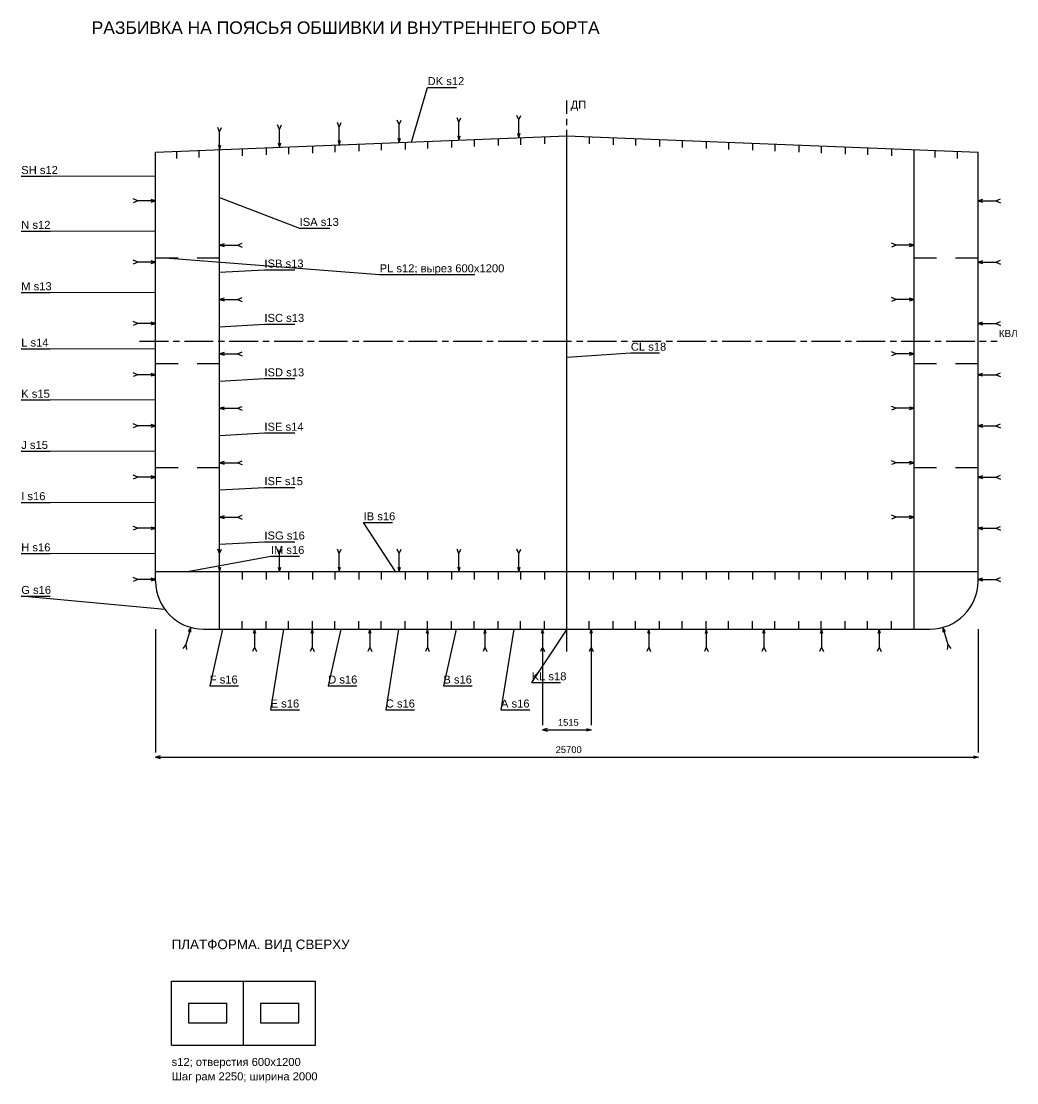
# Model space of a CAD drawing. Header units: millimetres. Extents: x -5500 to 149650, y -17240 to 192034.
# Drawn here: x 40800 to 71911, y -14175 to 18996 of the extents above; entities that cross this region are included whole.
import ezdxf

# ---------------------------------------------------------------- set-up
doc = ezdxf.new("R2010")
doc.units = ezdxf.units.MM
doc.linetypes.add('AXIS22', pattern=[1400, 900, -150, 200, -150])
for name, color, linetype in [('04_CENTER', 30, 'AXIS22'), ('04_DIM', 2, 'Continuous'), ('04_HULL', 4, 'Continuous'), ('04_MEMBER', 7, 'Continuous'), ('04_SEAM', 7, 'Continuous'), ('04_TEXT', 7, 'Continuous'), ('PLATFORM_HULL', 4, 'Continuous'), ('PLATFORM_TEXT', 7, 'Continuous')]:
    doc.layers.add(name, color=color, linetype=linetype)
doc.styles.add('RU', font='arial.ttf')

msp = doc.modelspace()

# ---------------------------------------------------------------- linework, layer by layer
at = {"layer": '04_CENTER'}
for p, q in [((57850, -700), (57850, 16514)), ((44500, 9000), (71300, 9000))]:
    msp.add_line(p, q, dxfattribs=at)
at = {"layer": '04_DIM'}
for p, q in [((45000, 0), (45000, -3850)), ((57092, 0), (57092, -3000)), ((58608, 0), (58608, -3000)), ((70700, 0), (70700, -3850)), ((57092, -3150), (58608, -3150)), ((45000, -4000), (70700, -4000))]:
    msp.add_line(p, q, dxfattribs=at)
for points in [[(57232, -3110), (57092, -3150), (57232, -3190)], [(58468, -3110), (58608, -3150), (58468, -3190)], [(45140, -3960), (45000, -4000), (45140, -4040)], [(70560, -3960), (70700, -4000), (70560, -4040)]]:
    msp.add_lwpolyline(points, dxfattribs=at)
at = {"layer": '04_HULL'}
for p, q in [((57850, 0), (57850, 15414)), ((47000, 0), (47000, 14980)), ((68700, 0), (68700, 14980)), ((45000, 1500), (45000, 14900)), ((70700, 1500), (70700, 14900)), ((45000, 11600), (45700, 11600)), ((46300, 11600), (47000, 11600)), ((68700, 11600), (69400, 11600)), ((70000, 11600), (70700, 11600)), ((45000, 8300), (45700, 8300)), ((46300, 8300), (47000, 8300)), ((68700, 8300), (69400, 8300)), ((70000, 8300), (70700, 8300)), ((45000, 5050), (45700, 5050)), ((46300, 5050), (47000, 5050)), ((68700, 5050), (69400, 5050)), ((70000, 5050), (70700, 5050)), ((45000, 1800), (70700, 1800)), ((46500, 0), (69200, 0))]:
    msp.add_line(p, q, dxfattribs=at)
msp.add_lwpolyline([(45000, 14900), (57850, 15414), (70700, 14900)], dxfattribs=at)
for centre, start, end in [((46500, 1500), 180, 270), ((69200, 1500), 270, 360)]:
    msp.add_arc(centre, 1500, start, end, dxfattribs=at)
at = {"layer": '04_MEMBER'}
for p, q in [((54250, 15270), (54250, 15050)), ((54950, 15298), (54950, 15078)), ((55700, 15328), (55700, 15108)), ((56400, 15356), (56400, 15136)), ((57150, 15386), (57150, 15166)), ((58550, 15386), (58550, 15166)), ((59300, 15356), (59300, 15136)), ((60000, 15328), (60000, 15108)), ((60750, 15298), (60750, 15078)), ((61450, 15270), (61450, 15050)), ((46350, 14954), (46350, 14734)), ((47700, 15008), (47700, 14788)), ((48450, 15038), (48450, 14818)), ((49150, 15066), (49150, 14846)), ((49900, 15096), (49900, 14876)), ((50600, 15124), (50600, 14904)), ((51350, 15154), (51350, 14934)), ((52050, 15182), (52050, 14962)), ((52800, 15212), (52800, 14992)), ((53500, 15240), (53500, 15020)), ((62200, 15240), (62200, 15020)), ((62900, 15212), (62900, 14992)), ((63650, 15182), (63650, 14962)), ((64350, 15154), (64350, 14934)), ((65100, 15124), (65100, 14904)), ((65800, 15096), (65800, 14876)), ((66550, 15066), (66550, 14846)), ((67250, 15038), (67250, 14818)), ((68000, 15008), (68000, 14788)), ((69350, 14954), (69350, 14734)), ((45650, 14926), (45650, 14706)), ((70050, 14926), (70050, 14706)), ((47700, 1800), (47700, 1550)), ((48450, 1800), (48450, 1550)), ((49150, 1800), (49150, 1550)), ((49900, 1800), (49900, 1550)), ((50600, 1800), (50600, 1550)), ((51350, 1800), (51350, 1550)), ((52050, 1800), (52050, 1550)), ((52800, 1800), (52800, 1550)), ((53500, 1800), (53500, 1550)), ((54250, 1800), (54250, 1550)), ((54950, 1800), (54950, 1550)), ((55700, 1800), (55700, 1550)), ((56400, 1800), (56400, 1550)), ((57150, 1800), (57150, 1550)), ((58550, 1800), (58550, 1550)), ((59300, 1800), (59300, 1550)), ((60000, 1800), (60000, 1550)), ((60750, 1800), (60750, 1550)), ((61450, 1800), (61450, 1550)), ((62200, 1800), (62200, 1550)), ((62900, 1800), (62900, 1550)), ((63650, 1800), (63650, 1550)), ((64350, 1800), (64350, 1550)), ((65100, 1800), (65100, 1550)), ((65800, 1800), (65800, 1550)), ((66550, 1800), (66550, 1550)), ((67250, 1800), (67250, 1550)), ((68000, 1800), (68000, 1550)), ((47700, 0), (47700, 250)), ((48450, 0), (48450, 250)), ((49150, 0), (49150, 250)), ((49900, 0), (49900, 250)), ((50600, 0), (50600, 250)), ((51350, 0), (51350, 250)), ((52050, 0), (52050, 250)), ((52800, 0), (52800, 250)), ((53500, 0), (53500, 250)), ((54250, 0), (54250, 250)), ((54950, 0), (54950, 250)), ((55700, 0), (55700, 250)), ((56400, 0), (56400, 250)), ((57150, 0), (57150, 250)), ((58550, 0), (58550, 250)), ((59300, 0), (59300, 250)), ((60000, 0), (60000, 250)), ((60750, 0), (60750, 250)), ((61450, 0), (61450, 250)), ((62200, 0), (62200, 250)), ((62900, 0), (62900, 250)), ((63650, 0), (63650, 250)), ((64350, 0), (64350, 250)), ((65100, 0), (65100, 250)), ((65800, 0), (65800, 250)), ((66550, 0), (66550, 250)), ((67250, 0), (67250, 250)), ((68000, 0), (68000, 250))]:
    msp.add_line(p, q, dxfattribs=at)
at = {"layer": '04_SEAM'}
for p, q in [((54480, 15839), (54420, 15979)), ((54480, 15839), (54540, 15979)), ((56350, 15914), (56290, 16054)), ((56350, 15914), (56410, 16054)), ((47000, 15540), (46940, 15680)), ((47000, 15540), (47060, 15680)), ((48870, 15615), (48810, 15755)), ((48870, 15615), (48930, 15755)), ((48870, 15055), (48870, 15615)), ((50740, 15690), (50680, 15830)), ((50740, 15690), (50800, 15830)), ((50740, 15130), (50740, 15690)), ((52610, 15764), (52550, 15904)), ((52610, 15764), (52670, 15904)), ((52610, 15204), (52610, 15764)), ((54480, 15279), (54480, 15839)), ((56350, 15354), (56350, 15914)), ((47000, 14980), (47000, 15540)), ((44440, 13385), (44300, 13445)), ((44440, 13385), (44300, 13325)), ((45000, 13385), (44440, 13385)), ((70700, 13385), (71260, 13385)), ((71260, 13385), (71400, 13445)), ((71260, 13385), (71400, 13325)), ((47000, 12000), (47560, 12000)), ((47560, 12000), (47700, 12060)), ((47560, 12000), (47700, 11940)), ((68140, 12000), (68000, 12060)), ((68140, 12000), (68000, 11940)), ((68700, 12000), (68140, 12000)), ((44440, 11468), (44300, 11528)), ((44440, 11468), (44300, 11408)), ((45000, 11468), (44440, 11468)), ((70700, 11468), (71260, 11468)), ((71260, 11468), (71400, 11528)), ((71260, 11468), (71400, 11408)), ((47000, 10300), (47560, 10300)), ((47560, 10300), (47700, 10360)), ((47560, 10300), (47700, 10240)), ((68140, 10300), (68000, 10360)), ((68140, 10300), (68000, 10240)), ((68700, 10300), (68140, 10300)), ((44440, 9551), (44300, 9611)), ((44440, 9551), (44300, 9491)), ((45000, 9551), (44440, 9551)), ((70700, 9551), (71260, 9551)), ((71260, 9551), (71400, 9611)), ((71260, 9551), (71400, 9491)), ((47560, 8600), (47700, 8660)), ((68140, 8600), (68000, 8660)), ((47000, 8600), (47560, 8600)), ((47560, 8600), (47700, 8540)), ((68140, 8600), (68000, 8540)), ((68700, 8600), (68140, 8600)), ((44440, 7951), (44300, 8011)), ((71260, 7951), (71400, 8011)), ((44440, 7951), (44300, 7891)), ((45000, 7951), (44440, 7951)), ((70700, 7951), (71260, 7951)), ((71260, 7951), (71400, 7891)), ((47000, 6900), (47560, 6900)), ((47560, 6900), (47700, 6960)), ((47560, 6900), (47700, 6840)), ((68140, 6900), (68000, 6960)), ((68140, 6900), (68000, 6840)), ((68700, 6900), (68140, 6900)), ((44440, 6351), (44300, 6411)), ((44440, 6351), (44300, 6291)), ((45000, 6351), (44440, 6351)), ((70700, 6351), (71260, 6351)), ((71260, 6351), (71400, 6411)), ((71260, 6351), (71400, 6291)), ((47000, 5200), (47560, 5200)), ((47560, 5200), (47700, 5260)), ((47560, 5200), (47700, 5140)), ((68140, 5200), (68000, 5260)), ((68140, 5200), (68000, 5140)), ((68700, 5200), (68140, 5200)), ((44440, 4751), (44300, 4811)), ((44440, 4751), (44300, 4691)), ((45000, 4751), (44440, 4751)), ((70700, 4751), (71260, 4751)), ((71260, 4751), (71400, 4811)), ((71260, 4751), (71400, 4691)), ((47000, 3500), (47560, 3500)), ((47560, 3500), (47700, 3560)), ((47560, 3500), (47700, 3440)), ((68140, 3500), (68000, 3560)), ((68140, 3500), (68000, 3440)), ((68700, 3500), (68140, 3500)), ((44440, 3151), (44300, 3211)), ((44440, 3151), (44300, 3091)), ((45000, 3151), (44440, 3151)), ((70700, 3151), (71260, 3151)), ((71260, 3151), (71400, 3211)), ((71260, 3151), (71400, 3091)), ((47000, 2360), (46940, 2500)), ((47000, 2360), (47060, 2500)), ((47000, 1800), (47000, 2360)), ((48870, 2360), (48810, 2500)), ((48870, 2360), (48930, 2500)), ((48870, 1800), (48870, 2360)), ((50740, 2360), (50680, 2500)), ((50740, 2360), (50800, 2500)), ((50740, 1800), (50740, 2360)), ((52610, 2360), (52550, 2500)), ((52610, 2360), (52670, 2500)), ((52610, 1800), (52610, 2360)), ((54480, 2360), (54420, 2500)), ((54480, 2360), (54540, 2500)), ((54480, 1800), (54480, 2360)), ((56350, 2360), (56290, 2500)), ((56350, 2360), (56410, 2500)), ((56350, 1800), (56350, 2360)), ((44440, 1551), (44300, 1611)), ((44440, 1551), (44300, 1491)), ((45000, 1551), (44440, 1551)), ((70700, 1551), (71260, 1551)), ((71260, 1551), (71400, 1611)), ((71260, 1551), (71400, 1491)), ((46097, 55), (45947, -484)), ((48092, 0), (48092, -560)), ((49892, 0), (49892, -560)), ((51692, 0), (51692, -560)), ((53492, 0), (53492, -560)), ((55292, 0), (55292, -560)), ((57092, 0), (57092, -560)), ((58608, 0), (58608, -560)), ((60408, 0), (60408, -560)), ((62208, 0), (62208, -560)), ((64008, 0), (64008, -560)), ((65808, 0), (65808, -560)), ((67608, 0), (67608, -560)), ((69603, 55), (69753, -484)), ((45947, -484), (45852, -603)), ((45947, -484), (45967, -635)), ((48092, -560), (48032, -700)), ((48092, -560), (48152, -700)), ((49892, -560), (49832, -700)), ((49892, -560), (49952, -700)), ((51692, -560), (51632, -700)), ((51692, -560), (51752, -700)), ((53492, -560), (53432, -700)), ((53492, -560), (53552, -700)), ((55292, -560), (55232, -700)), ((55292, -560), (55352, -700)), ((57092, -560), (57032, -700)), ((57092, -560), (57152, -700)), ((58608, -560), (58548, -700)), ((58608, -560), (58668, -700)), ((60408, -560), (60348, -700)), ((60408, -560), (60468, -700)), ((62208, -560), (62148, -700)), ((62208, -560), (62268, -700)), ((64008, -560), (63948, -700)), ((64008, -560), (64068, -700)), ((65808, -560), (65748, -700)), ((65808, -560), (65868, -700)), ((67608, -560), (67548, -700)), ((67608, -560), (67668, -700)), ((69753, -484), (69733, -635)), ((69753, -484), (69848, -603))]:
    msp.add_line(p, q, dxfattribs=at)
for points in [[(53000, 15220), (53500, 16930), (54400, 16930)], [(50700, 15270), (50740, 15130), (50780, 15270)], [(52570, 15344), (52610, 15204), (52650, 15344)], [(54440, 15419), (54480, 15279), (54520, 15419)], [(56310, 15494), (56350, 15354), (56390, 15494)], [(46960, 15120), (47000, 14980), (47040, 15120)], [(48830, 15195), (48870, 15055), (48910, 15195)], [(45000, 14142), (40800, 14152), (41700, 14152)], [(44860, 13345), (45000, 13385), (44860, 13425)], [(47000, 13490), (49500, 12530), (50445, 12530)], [(70840, 13425), (70700, 13385), (70840, 13345)], [(45000, 12427), (40800, 12437), (41700, 12437)], [(47140, 12040), (47000, 12000), (47140, 11960)], [(68560, 11960), (68700, 12000), (68560, 12040)], [(44860, 11428), (45000, 11468), (44860, 11508)], [(45300, 11600), (52000, 11080), (54970, 11080)], [(70840, 11508), (70700, 11468), (70840, 11428)], [(47000, 11150), (48400, 11230), (49345, 11230)], [(45000, 10510), (40800, 10520), (41700, 10520)], [(47140, 10340), (47000, 10300), (47140, 10260)], [(68560, 10260), (68700, 10300), (68560, 10340)], [(44860, 9511), (45000, 9551), (44860, 9591)], [(47000, 9450), (48400, 9530), (49345, 9530)], [(70840, 9591), (70700, 9551), (70840, 9511)], [(45000, 8751), (40800, 8761), (41700, 8761)], [(47140, 8640), (47000, 8600), (47140, 8560)], [(57850, 8500), (59850, 8630), (60750, 8630)], [(68560, 8560), (68700, 8600), (68560, 8640)], [(44860, 7911), (45000, 7951), (44860, 7991)], [(70840, 7991), (70700, 7951), (70840, 7911)], [(47000, 7750), (48400, 7830), (49345, 7830)], [(45000, 7151), (40800, 7161), (41700, 7161)], [(47140, 6940), (47000, 6900), (47140, 6860)], [(68560, 6860), (68700, 6900), (68560, 6940)], [(44860, 6311), (45000, 6351), (44860, 6391)], [(70840, 6391), (70700, 6351), (70840, 6311)], [(47000, 6050), (48400, 6130), (49345, 6130)], [(45000, 5551), (40800, 5561), (41700, 5561)], [(47140, 5240), (47000, 5200), (47140, 5160)], [(68560, 5160), (68700, 5200), (68560, 5240)], [(44860, 4711), (45000, 4751), (44860, 4791)], [(70840, 4791), (70700, 4751), (70840, 4711)], [(47000, 4350), (48400, 4430), (49345, 4430)], [(45000, 3951), (40800, 3961), (41700, 3961)], [(47140, 3540), (47000, 3500), (47140, 3460)], [(52500, 1800), (51500, 3330), (52400, 3330)], [(68560, 3460), (68700, 3500), (68560, 3540)], [(44860, 3111), (45000, 3151), (44860, 3191)], [(70840, 3191), (70700, 3151), (70840, 3111)], [(47000, 2650), (48400, 2730), (49345, 2730)], [(45000, 2351), (40800, 2361), (41700, 2361)], [(46000, 1800), (48600, 2280), (49500, 2280)], [(46960, 1940), (47000, 1800), (47040, 1940)], [(48830, 1940), (48870, 1800), (48910, 1940)], [(50700, 1940), (50740, 1800), (50780, 1940)], [(52570, 1940), (52610, 1800), (52650, 1940)], [(54440, 1940), (54480, 1800), (54520, 1940)], [(56310, 1940), (56350, 1800), (56390, 1940)], [(44860, 1511), (45000, 1551), (44860, 1591)], [(70840, 1591), (70700, 1551), (70840, 1511)], [(45290, 613), (40800, 1030), (41700, 1030)], [(46098, -91), (46097, 55), (46021, -69)], [(47092, 0), (46692, -1770), (47592, -1770)], [(48132, -140), (48092, 0), (48052, -140)], [(48992, 0), (48592, -2520), (49492, -2520)], [(49932, -140), (49892, 0), (49852, -140)], [(50792, 0), (50392, -1770), (51292, -1770)], [(51732, -140), (51692, 0), (51652, -140)], [(52592, 0), (52192, -2520), (53092, -2520)], [(53532, -140), (53492, 0), (53452, -140)], [(54392, 0), (53992, -1770), (54892, -1770)], [(55332, -140), (55292, 0), (55252, -140)], [(56192, 0), (55792, -2520), (56692, -2520)], [(57850, 0), (56750, -1670), (57650, -1670)], [(57132, -140), (57092, 0), (57052, -140)], [(58648, -140), (58608, 0), (58568, -140)], [(60448, -140), (60408, 0), (60368, -140)], [(62248, -140), (62208, 0), (62168, -140)], [(64048, -140), (64008, 0), (63968, -140)], [(65848, -140), (65808, 0), (65768, -140)], [(67648, -140), (67608, 0), (67568, -140)], [(69679, -69), (69603, 55), (69602, -91)]]:
    msp.add_lwpolyline(points, dxfattribs=at)
at = {"layer": 'PLATFORM_HULL'}
for p, q in [((45500, -11000), (50000, -11000)), ((45500, -13000), (45500, -11000)), ((47750, -13000), (47750, -11000)), ((50000, -13000), (50000, -11000)), ((45500, -13000), (50000, -13000))]:
    msp.add_line(p, q, dxfattribs=at)
for points in [[(46025, -12300), (47225, -12300), (47225, -11700), (46025, -11700)], [(48275, -12300), (49475, -12300), (49475, -11700), (48275, -11700)]]:
    msp.add_lwpolyline(points, close=True, dxfattribs=at)

# ---------------------------------------------------------------- texts
at = {"layer": '04_DIM', "style": 'RU'}
for s, p in [('1515', (57570, -3020)), ('25700', (57500, -3870))]:
    msp.add_text(s, height=210, dxfattribs=at).set_placement(p)
at = {"layer": '04_TEXT', "style": 'RU'}
for s, height, p in [('РАЗБИВКА НА ПОЯСЬЯ ОБШИВКИ И ВНУТРЕННЕГО БОРТА', 390, (43000, 18600)), ('DK s12', 250, (53500, 17000)), ('ДП', 250, (57970, 16264)), ('SH s12', 250, (40800, 14222)), ('N s12', 250, (40800, 12507)), ('ISA s13', 250, (49500, 12600)), ('ISB s13', 250, (48400, 11300)), ('PL s12; вырез 600x1200', 250, (52000, 11150)), ('M s13', 250, (40800, 10590)), ('ISC s13', 250, (48400, 9600)), ('КВЛ', 220, (71350, 9130)), ('L s14', 250, (40800, 8831)), ('CL s18', 250, (59850, 8700)), ('ISD s13', 250, (48400, 7900)), ('K s15', 250, (40800, 7231)), ('ISE s14', 250, (48400, 6200)), ('J s15', 250, (40800, 5631)), ('ISF s15', 250, (48400, 4500)), ('I s16', 250, (40800, 4031)), ('IB s16', 250, (51500, 3400)), ('ISG s16', 250, (48400, 2800)), ('H s16', 250, (40800, 2431)), ('IM s16', 250, (48600, 2350)), ('G s16', 250, (40800, 1100)), ('F s16', 250, (46692, -1700)), ('D s16', 250, (50392, -1700)), ('B s16', 250, (53992, -1700)), ('KL s18', 250, (56750, -1600)), ('E s16', 250, (48592, -2450)), ('C s16', 250, (52192, -2450)), ('A s16', 250, (55792, -2450))]:
    msp.add_text(s, height=height, dxfattribs=at).set_placement(p)
at = {"layer": 'PLATFORM_TEXT', "style": 'RU'}
for s, height, p in [('ПЛАТФОРМА. ВИД СВЕРХУ', 300, (45500, -10000)), ('s12; отверстия 600x1200', 250, (45500, -13650)), ('Шаг рам 2250; ширина 2000', 250, (45500, -14100))]:
    msp.add_text(s, height=height, dxfattribs=at).set_placement(p)

doc.saveas('drawing.dxf')
